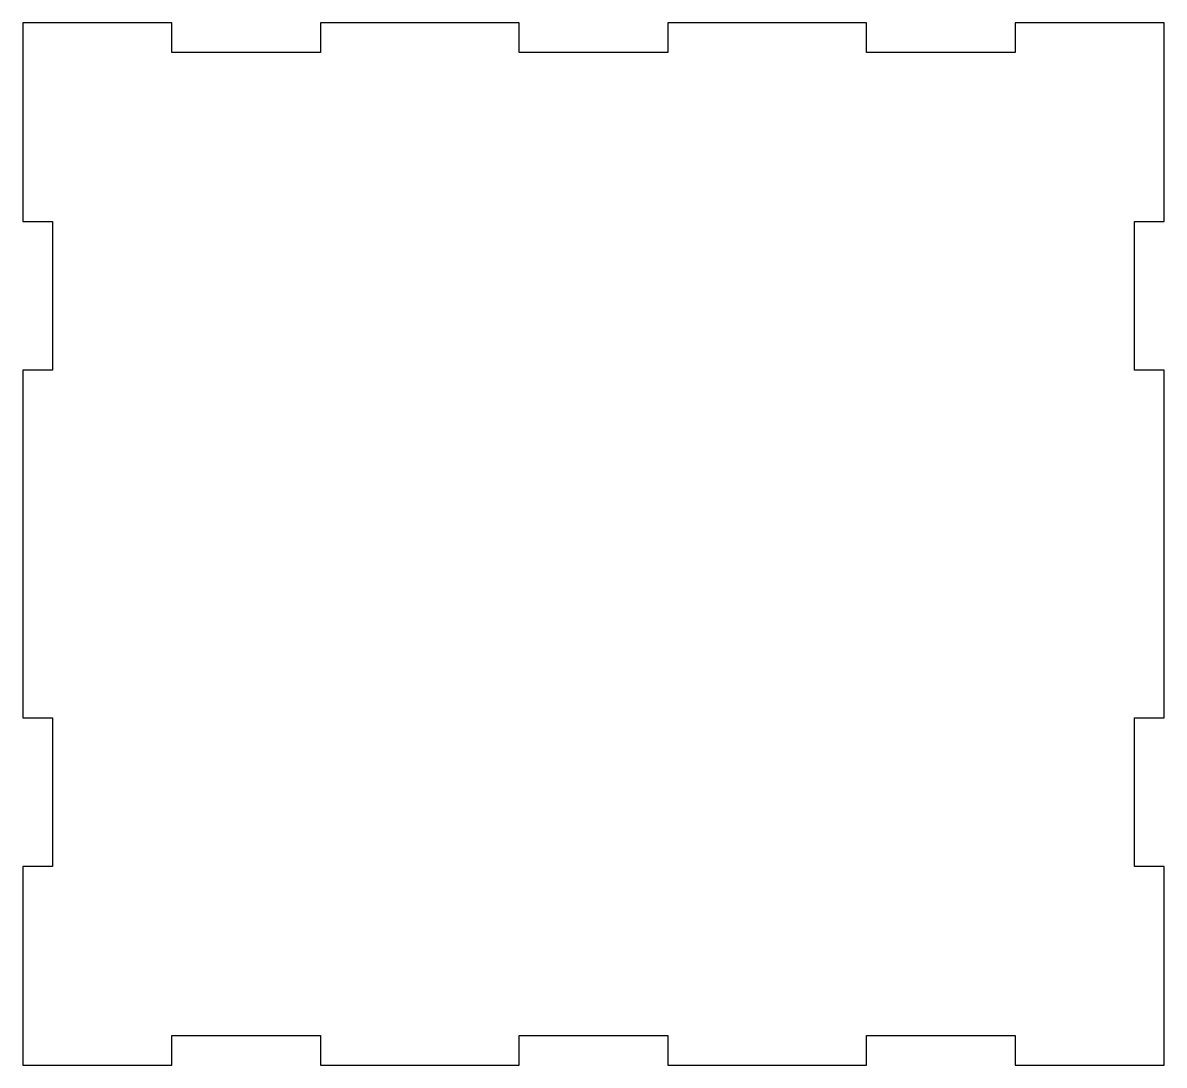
# Model space of a CAD drawing. Header units: millimetres. Extents: x -128 to 102, y -100 to 110.
import ezdxf

# ---------------------------------------------------------------- set-up
doc = ezdxf.new("R2010")
doc.units = ezdxf.units.MM

msp = doc.modelspace()

# ---------------------------------------------------------------- linework, layer by layer
msp.add_lwpolyline([(2.46, -100.5), (42.46, -100.5), (42.46, -94.5), (72.46, -94.5), (72.46, -100.5), (102.46, -100.5), (102.46, -60.5), (96.46, -60.5), (96.46, -30.5), (102.46, -30.5), (102.46, 39.5), (96.46, 39.5), (96.46, 69.5), (102.46, 69.5), (102.46, 109.5), (72.46, 109.5), (72.46, 103.5), (42.46, 103.5), (42.46, 109.5), (2.46, 109.5), (2.46, 103.5), (-27.54, 103.5), (-27.54, 109.5), (-67.54, 109.5), (-67.54, 103.5), (-97.54, 103.5), (-97.54, 109.5), (-127.54, 109.5), (-127.54, 69.5), (-121.54, 69.5), (-121.54, 39.5), (-127.54, 39.5), (-127.54, -30.5), (-121.54, -30.5), (-121.54, -60.5), (-127.54, -60.5), (-127.54, -100.5), (-97.54, -100.5), (-97.54, -94.5), (-67.54, -94.5), (-67.54, -100.5), (-27.54, -100.5), (-27.54, -94.5), (2.46, -94.5)], close=True)

doc.saveas('drawing.dxf')
